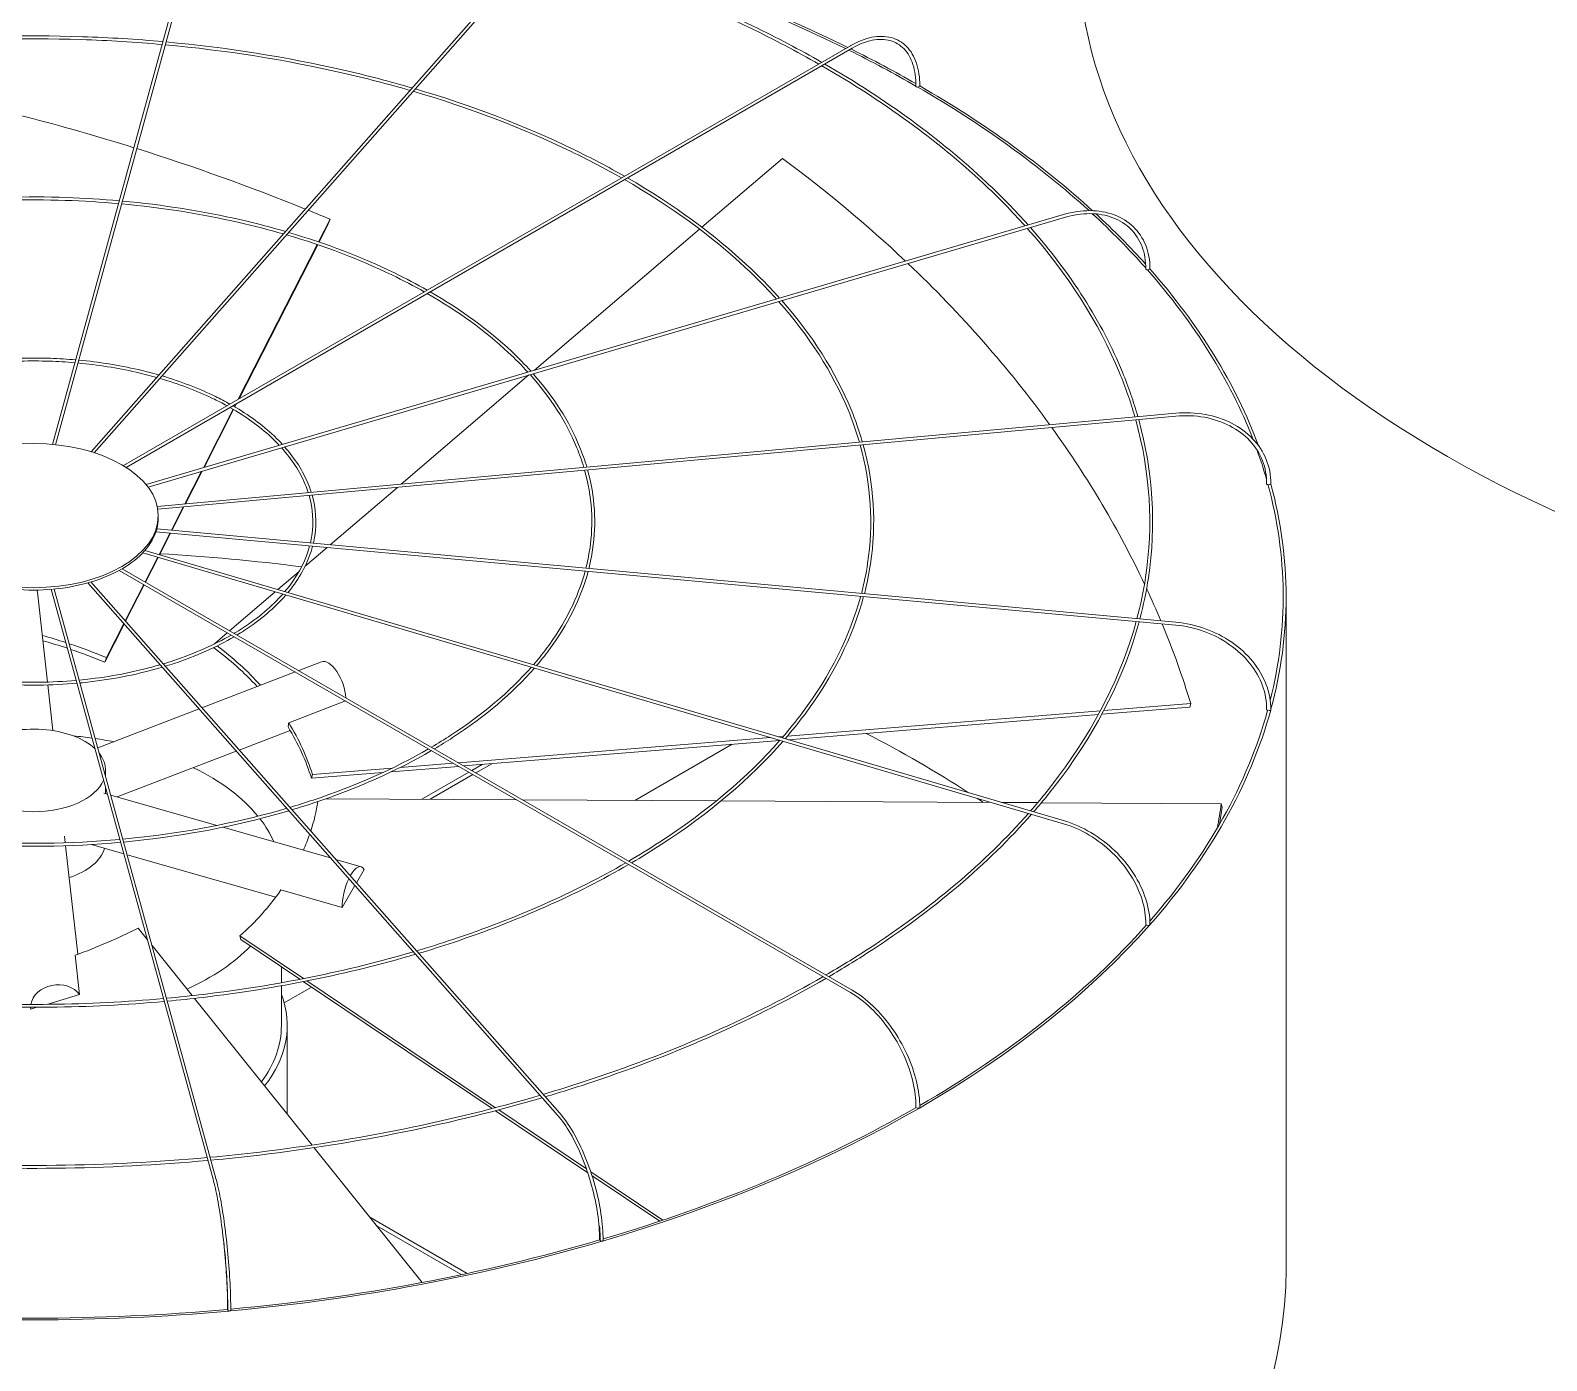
# Model space of a CAD drawing. Header units: millimetres. Extents: x -312439 to 477422, y -331570 to 212570.
# Drawn here: x 397510.3 to 397827.9, y 91459.5 to 91738.1 of the extents above; entities that cross this region are included whole.
import ezdxf

# ---------------------------------------------------------------- set-up
doc = ezdxf.new("R2010")
doc.units = ezdxf.units.MM

msp = doc.modelspace()

# ---------------------------------------------------------------- linework, layer by layer
at = {"color": 0, "linetype": 'Continuous', "lineweight": 0, "extrusion": (8.40036e-17, 0.816497, 0.57735)}
for p, q in [((397548.577, 91773.91), (397514.956, 91651.352)), ((397515.574, 91651.293), (397549.168, 91773.748)), ((397620.716, 91760.511), (397523.035, 91649.826)), ((397523.676, 91649.627), (397621.175, 91760.106)), ((397529.785, 91646.916), (397682.102, 91734.856)), ((397530.376, 91646.55), (397682.408, 91734.326)), ((397667.812, 91711.253), (397650.954, 91696.849)), ((397726.713, 91699.488), (397534.546, 91642.957)), ((397534.955, 91642.439), (397726.886, 91698.9)), ((397570.664, 91693.773), (397573.082, 91698.513)), ((397572.712, 91697.546), (397573.082, 91698.513)), ((397572.712, 91697.546), (397570.768, 91693.737)), ((397650.477, 91696.442), (397615.882, 91666.884)), ((397553.848, 91660.808), (397570.383, 91693.221)), ((397570.487, 91693.186), (397554.022, 91660.909)), ((397614.743, 91665.91), (397587.993, 91643.055)), ((397536.891, 91638.382), (397750.19, 91657.887)), ((397750.245, 91657.277), (397537.005, 91637.778)), ((397546.541, 91646.486), (397552.781, 91658.718)), ((397552.876, 91658.662), (397546.686, 91646.528)), ((397553.06, 91659.265), (397553.336, 91659.806)), ((397553.51, 91659.906), (397553.155, 91659.209)), ((397542.677, 91638.911), (397546.158, 91645.734)), ((397546.302, 91645.777), (397542.806, 91638.923)), ((397587.187, 91642.366), (397573.102, 91630.332)), ((397539.852, 91633.373), (397542.348, 91638.266)), ((397542.477, 91638.278), (397539.969, 91633.362)), ((397537.107, 91635.944), (397537.107, 91636.444)), ((397750.19, 91613.524), (397536.623, 91633.053)), ((397750.245, 91614.134), (397536.804, 91633.652)), ((397537.261, 91628.294), (397539.552, 91632.785)), ((397539.669, 91632.775), (397537.368, 91628.262)), ((397726.713, 91571.923), (397533.857, 91628.657)), ((397726.886, 91572.511), (397534.316, 91629.16)), ((397572.452, 91629.777), (397567.846, 91625.841)), ((397682.408, 91537.085), (397529.555, 91625.335)), ((397534.342, 91622.572), (397536.978, 91627.739)), ((397537.084, 91627.707), (397534.437, 91622.517)), ((397522.348, 91622.362), (397620.716, 91510.9)), ((397522.999, 91622.55), (397621.175, 91511.305)), ((397682.102, 91536.555), (397528.935, 91624.986)), ((397530.18, 91614.413), (397534.063, 91622.025)), ((397534.158, 91621.971), (397530.258, 91614.325)), ((397566.584, 91624.763), (397562.147, 91620.973)), ((397511.794, 91620.429), (397513.888, 91601.596)), ((397548.577, 91497.501), (397514.694, 91621.013)), ((397515.314, 91621.068), (397549.168, 91497.663)), ((397561.592, 91620.498), (397552.052, 91612.347)), ((397773.314, 91478.693), (397773.314, 91619.433)), ((397529.959, 91613.739), (397525.876, 91605.736)), ((397526.247, 91606.703), (397529.881, 91613.827)), ((397548.839, 91609.562), (397548.853, 91609.614)), ((397551.558, 91611.925), (397548.853, 91609.614)), ((397525.876, 91605.736), (397526.247, 91606.703)), ((397565.785, 91603.711), (397546.255, 91596.198)), ((397571.314, 91605.837), (397566.52, 91603.993)), ((397513.956, 91600.986), (397515.017, 91591.44)), ((397564.42, 91593.062), (397576.309, 91597.635)), ((397735.141, 91595.629), (397753.333, 91597.101)), ((397753.127, 91596.326), (397753.333, 91597.101)), ((397545.645, 91595.964), (397524.438, 91587.807)), ((397668.856, 91590.268), (397734.417, 91595.571)), ((397733.989, 91594.778), (397669.047, 91589.525)), ((397753.127, 91596.326), (397734.718, 91594.837)), ((397564.717, 91591.455), (397554.059, 91587.356)), ((397667.026, 91590.12), (397667.99, 91590.198)), ((397553.449, 91587.121), (397528.5, 91577.524)), ((397599.947, 91584.695), (397665.324, 91589.982)), ((397667.278, 91589.382), (397601.099, 91584.03)), ((397657.319, 91588.577), (397636.937, 91576.81)), ((397600.024, 91583.943), (397585.894, 91582.8)), ((397587.754, 91583.708), (397598.872, 91584.608)), ((397604.942, 91584.34), (397602.751, 91583.075)), ((397603.617, 91582.575), (397606.957, 91584.503)), ((397526.065, 91583.097), (397526.065, 91581.878)), ((397584.156, 91582.659), (397569.169, 91581.447)), ((397569.169, 91581.447), (397569.375, 91582.222)), ((397569.375, 91582.222), (397586.09, 91583.574)), ((397602.139, 91582.722), (397592.328, 91577.058)), ((397594.044, 91577.048), (397603.005, 91582.222)), ((397526.465, 91578.106), (397525.674, 91578.331)), ((397526.065, 91579.563), (397526.065, 91578.22)), ((397549.372, 91571.561), (397527.154, 91577.909)), ((397612.14, 91576.948), (397572.243, 91577.169)), ((397653.999, 91576.715), (397613.377, 91576.941)), ((397711.512, 91576.395), (397654.96, 91576.709)), ((397721.284, 91576.341), (397713.724, 91576.383)), ((397759.745, 91576.127), (397722.08, 91576.336)), ((397759.91, 91575.366), (397759.745, 91576.127)), ((397573.185, 91564.759), (397550.649, 91571.197)), ((397517.631, 91567.932), (397517.475, 91569.336)), ((397520.227, 91544.587), (397517.699, 91567.321)), ((397529.887, 91565.63), (397523.091, 91567.572)), ((397561.698, 91556.543), (397530.576, 91565.434)), ((397579.606, 91562.924), (397574.277, 91564.446)), ((397580.201, 91562.362), (397578.597, 91559.552)), ((397578.276, 91558.99), (397575.644, 91554.379)), ((397575.644, 91554.379), (397562.793, 91558.05)), ((397534.825, 91547.631), (397532.868, 91550.071)), ((397544.214, 91535.924), (397535.79, 91546.428)), ((397554.382, 91547.656), (397554.218, 91548.417)), ((397554.218, 91548.417), (397567.502, 91539.49)), ((397566.751, 91539.344), (397554.382, 91547.656)), ((397520.634, 91536.143), (397519.715, 91544.404)), ((397562.889, 91538.625), (397562.889, 91541.939)), ((397562.889, 91529.654), (397562.889, 91538.003)), ((397569.197, 91537.7), (397563.474, 91534.396)), ((397607.024, 91512.28), (397567.471, 91538.86)), ((397568.219, 91539.008), (397607.721, 91512.462)), ((397510.339, 91533.479), (397510.381, 91533.096)), ((397510.381, 91533.096), (397511.67, 91533.479)), ((397513.771, 91534.103), (397520.634, 91536.143)), ((397569.307, 91504.636), (397544.667, 91535.359)), ((397564.114, 91511.111), (397564.114, 91529.654)), ((397627.069, 91498.81), (397607.703, 91511.824)), ((397608.398, 91512.007), (397626.781, 91499.654)), ((397592.379, 91475.867), (397569.75, 91504.083)), ((397627.668, 91499.057), (397642.76, 91488.916)), ((397642.114, 91488.699), (397627.942, 91498.223)), ((397601.827, 91477.767), (397581.395, 91489.563)), ((397582.889, 91487.7), (397600.56, 91477.498))]:
    msp.add_line(p, q, dxfattribs=at)
at = {"color": 0, "linetype": 'Continuous', "lineweight": 0}
for centre, major_axis, ratio, start_param, end_param in [((397991.863, 91756.268), (262.225, 0), 0.5773503, 3.1415927, 5.4977871), ((397511.089, 91619.433), (-261.613, 0), 0.5773503, 4.0051997, 4.2408431), ((397511.089, 91619.433), (-262.225, 0), 0.5773503, 4.0050166, 4.2406095), ((397511.089, 91619.433), (-261.613, 0), 0.5773503, 3.9286416, 4.0018792), ((397511.089, 91619.433), (-262.225, 0), 0.5773503, 3.9309746, 4.001704), ((397511.46, 91577.716), (-236.033, 90.421), 0.5343599, 4.8289255, 5.0170065), ((397696.077, 91726.361), (0.306, -0.004), 0.5683066, 3.1415927, 3.9346429), ((397696.077, 91726.361), (0.306, -0.004), 0.5683066, 3.9346429, 5.5054392), ((397511.089, 91619.433), (-261.613, 0), 0.5773503, 3.7066773, 3.9265771), ((397696.294, 91726.486), (-0.306, 0), 0.5773503, 1.8326303, 3.1415927), ((397511.089, 91619.433), (-262.225, 0), 0.5773503, 3.705131, 3.9265633), ((397511.46, 91577.716), (-236.033, 90.421), 0.5343599, 4.6778989, 4.8264893), ((397511.295, 91577.524), (244.29, -64.884), 0.7560981, 0.9482496, 1.0897919), ((397511.46, 91577.716), (-236.033, 90.421), 0.5343599, 4.655659, 4.6753292), ((397511.089, 91619.433), (-261.613, 0), 0.5773503, 3.6151503, 3.7017035), ((397511.089, 91619.433), (-262.225, 0), 0.5773503, 3.6198551, 3.6998544), ((397511.295, 91577.524), (244.29, -64.884), 0.7560981, 0.7473423, 0.9452164), ((397744.216, 91688.107), (-0.306, 0.005), 0.5715189, 0, 0.4809344), ((397744.216, 91688.107), (-0.306, 0.005), 0.5715189, 0.4809344, 2.0517307), ((397511.089, 91619.433), (-261.613, 0), 0.5773503, 3.3623861, 3.6122993), ((397744.489, 91688.187), (-0.306, 0), 0.5773503, 1.5184711, 3.1415927), ((397511.089, 91619.433), (-262.225, 0), 0.5773503, 3.3525846, 3.6125039), ((397511.295, 91577.524), (244.29, -64.884), 0.7560981, 0.5676523, 0.7441319), ((397511.089, 91619.433), (-261.613, 0), 0.5773503, 3.3053341, 3.3466211), ((397769.524, 91643.137), (-0.306, 0.006), 0.5752952, 0, 0.1678974), ((397769.524, 91643.137), (-0.306, 0.006), 0.5752952, 0.1678974, 1.7386937), ((397511.089, 91619.433), (-261.613, 0), 0.5773503, 2.9976529, 3.2980059), ((397769.826, 91643.165), (-0.306, 0), 0.5773503, 1.2043118, 3.1415927), ((397511.089, 91619.433), (-262.225, 0), 0.5773503, 2.9856485, 3.2984345), ((397510.981, 91635.944), (-26.126, 0), 0.5773503, 2.9880814, 3.1415927), ((397510.981, 91635.944), (-26.126, 0), 0.5773503, 2.6739221, 2.9809447), ((397510.981, 91635.944), (-26.126, 0), 0.5773503, 2.3597628, 2.6667854), ((397511.089, 91478.193), (-261.613, 0), 0.5773503, 4.4965959, 4.611374), ((397510.981, 91635.944), (-26.126, 0), 0.5773503, 2.0456036, 2.3526262), ((397510.981, 91635.944), (-26.126, 0), 0.5773503, 1.7314443, 2.0384669), ((397510.981, 91635.944), (-26.126, 0), 0.5773503, 1.417285, 1.7243076), ((397506.3, 91619.818), (-5.494, -0.611), 0.8148193, 3.1415927, 3.239858), ((397511.295, 91577.524), (244.29, -64.884), 0.7560981, 0.5274276, 0.562586), ((397511.295, 91577.524), (244.29, -64.884), 0.7560981, 0.4379774, 0.5241031), ((397511.46, 91577.716), (56.639, -21.698), 0.5343599, 1.6636456, 1.7494756), ((397511.089, 91576.749), (-56.639, 21.698), 0.5343599, 4.7930664, 4.8825345), ((397511.46, 91577.716), (56.639, -21.698), 0.5343599, 1.5140664, 1.6514841), ((397511.295, 91577.524), (58.621, -15.57), 0.7560981, 1.0889957, 1.0897919), ((397511.089, 91576.749), (-56.639, 21.698), 0.5343599, 4.655659, 4.78086), ((397511.089, 91576.749), (58.621, -15.57), 0.7560981, 0.8715668, 1.0888975), ((397511.295, 91577.524), (58.621, -15.57), 0.7560981, 0.8588781, 1.0770864), ((397573.298, 91600.678), (-1.984, 5.159), 0.4527097, 4.0715694, 6.2831853), ((397511.089, 91619.433), (-261.613, 0), 0.5773503, 2.6753447, 2.9836943), ((397511.089, 91619.433), (-262.225, 0), 0.5773503, 2.6707914, 2.9843582), ((397769.524, 91595.853), (-0.306, 0.006), 0.5792658, 0, 1.4246091), ((397769.826, 91595.825), (-0.306, 0), 0.5773503, 0.8901525, 3.1415927), ((397511.089, 91583.097), (-14.976, 0), 0.5773503, 3.6916997, 5.4977871), ((397511.089, 91560.785), (-51.8, 0), 0.5773503, 4.4755897, 4.5522282), ((397511.089, 91576.749), (58.621, -15.57), 0.7560981, 0.4379774, 0.6726233), ((397511.295, 91577.524), (58.621, -15.57), 0.7560981, 0.4379774, 0.6748983), ((397511.089, 91478.193), (-261.613, 0), 0.5773503, 3.867145, 3.9833748), ((397511.089, 91560.785), (-51.8, 0), 0.5773503, 4.3841689, 4.46244), ((397511.089, 91583.097), (-14.976, 0), 0.5773503, 3.0357663, 3.5615783), ((397511.089, 91583.097), (-14.976, 0), 0.5773503, 0.1968015, 2.9056449), ((397511.089, 91560.785), (-51.8, 0), 0.5773503, 3.5810046, 4.0125195), ((397510.925, 91577.51), (59.282, 12.821), 0.7719474, 5.8595474, 5.99043), ((397511.089, 91478.193), (-261.613, 0), 0.5773503, 3.8494737, 3.8569689), ((397510.925, 91577.51), (247.048, 53.431), 0.7719474, 5.9775334, 6.0030301), ((397511.089, 91576.749), (247.048, 53.431), 0.7719474, 5.9850347, 6.0030301), ((397511.089, 91560.785), (-51.8, 0), 0.5773503, 3.3906549, 3.5616615), ((397510.925, 91577.51), (59.282, 12.821), 0.7719474, 5.7736505, 5.8452628), ((397511.089, 91568.189), (-14.976, 0), 0.5773503, 2.0838772, 2.9778132), ((397578.087, 91557.609), (1.518, 5.315), 0.3621096, 5.9116388, 7.2697762), ((397578.087, 91557.609), (1.518, 5.315), 0.3621096, 1.1204156, 2.3231422), ((397510.925, 91577.51), (59.282, 12.821), 0.7719474, 5.3512156, 5.5881365), ((397510.719, 91577.689), (-56.425, -22.248), 0.5660586, 1.5074553, 1.7443762), ((397511.089, 91619.433), (-262.225, 0), 0.5773503, 2.0421116, 2.6702774), ((397511.089, 91619.433), (-261.613, 0), 0.5773503, 2.358999, 2.669365), ((397744.216, 91550.883), (-0.306, 0.005), 0.5830421, 0, 1.1094484), ((397744.489, 91550.803), (-0.306, 0), 0.5773503, 0.5759933, 3.1415927), ((397511.089, 91560.785), (-51.8, 0), 0.5773503, 2.2375498, 2.6358707), ((397515.878, 91533.68), (5.494, 0.611), 0.8148193, 0.440938, 2.9148909), ((397515.878, 91533.68), (5.494, 0.611), 0.8148193, 3.0505707, 3.1356266), ((397511.089, 91529.654), (-53.025, 0), 0.5773503, 2.7158894, 3.3569527), ((397511.089, 91529.654), (51.8, 0), 0.5773503, 5.8780508, 6.2831853), ((397511.089, 91619.433), (-261.613, 0), 0.5773503, 2.0437737, 2.355024), ((397696.077, 91512.63), (-0.306, 0.004), 0.5862544, 0, 0.7932918), ((397696.294, 91512.505), (-0.306, 0), 0.5773503, 0.261834, 3.1415927), ((397511.089, 91619.433), (-262.225, 0), 0.5773503, 1.7280308, 2.0415976), ((397511.089, 91619.433), (-261.613, 0), 0.5773503, 1.7289191, 2.0406845), ((397629.82, 91484.837), (-0.306, 0.003), 0.5885883, 0, 0.4763277), ((397629.959, 91484.679), (-0.306, 0), 0.5773503, 0, 3.1415927), ((397511.089, 91478.693), (262.225, 0), 0.5773503, 3.1415927, 5.4977871), ((397511.089, 91478.693), (262.225, 0), 0.5773503, 5.4977871, 6.2831853), ((397511.089, 91619.433), (-262.225, 0), 0.5773503, 1.4139544, 1.727034), ((397511.089, 91619.433), (-261.613, 0), 0.5773503, 1.41439, 1.726367), ((397551.93, 91470.225), (-0.306, 0.001), 0.5898153, 0, 0.1588369), ((397551.978, 91470.051), (-0.306, 0), 0.5773503, 0, 3.1415927)]:
    msp.add_ellipse(centre, major_axis=major_axis, ratio=ratio, start_param=start_param, end_param=end_param, dxfattribs=at)
msp.add_ellipse((397510.981, 91636.444), major_axis=(26.126, 0), ratio=0.5773503, dxfattribs=at)
for points, knots in [([(397675.453, 91731.017), (397670.851, 91733.646), (397666.059, 91736.165), (397647.56, 91745.104), (397632.737, 91750.757), (397617.002, 91755.377)], [4.71777189, 4.71777189, 4.71777189, 4.71777189, 4.80086127, 4.80086127, 5.02732174, 5.02732174, 5.02732174, 5.02732174]), ([(397676.067, 91731.372), (397671.453, 91734.017), (397666.648, 91736.551), (397648.099, 91745.547), (397633.232, 91751.234), (397617.449, 91755.884)], [4.71590946, 4.71590946, 4.71590946, 4.71590946, 4.79913358, 4.79913358, 5.02600568, 5.02600568, 5.02600568, 5.02600568]), ([(397538.095, 91735.701), (397532.512, 91736.205), (397526.886, 91736.552), (397508.768, 91737.164), (397496.215, 91736.814), (397483.866, 91735.701)], [5.34296141, 5.34296141, 5.34296141, 5.34296141, 5.43938168, 5.43938168, 5.65261288, 5.65261288, 5.65261288, 5.65261288]), ([(397537.931, 91735.101), (397532.324, 91735.605), (397526.674, 91735.951), (397508.666, 91736.546), (397496.248, 91736.198), (397484.031, 91735.101)], [5.34359392, 5.34359392, 5.34359392, 5.34359392, 5.44060854, 5.44060854, 5.65198037, 5.65198037, 5.65198037, 5.65198037]), ([(397696.6, 91726.486), (397696.6, 91728.211), (397696.364, 91729.806), (397695.43, 91732.585), (397694.732, 91733.769), (397692.933, 91735.589), (397691.835, 91736.225), (397689.367, 91736.877), (397688, 91736.894), (397685.135, 91736.325), (397683.636, 91735.737), (397682.129, 91734.871), (397682.115, 91734.864), (397682.102, 91734.856)], [3.1415927, 3.1415927, 3.1415927, 3.1415927, 3.4557519, 3.4557519, 3.7699112, 3.7699112, 4.0826965, 4.0826965, 4.3954482, 4.3954482, 4.7096075, 4.7096075, 4.712389, 4.712389, 4.712389, 4.712389]), ([(397589.82, 91725.502), (397585.166, 91726.853), (397580.409, 91728.085), (397563.647, 91731.915), (397551.21, 91733.882), (397538.55, 91735.045)], [5.03177949, 5.03177949, 5.03177949, 5.03177949, 5.12085286, 5.12085286, 5.34001919, 5.34001919, 5.34001919, 5.34001919]), ([(397590.268, 91726.009), (397585.604, 91727.369), (397580.836, 91728.609), (397563.985, 91732.48), (397551.463, 91734.469), (397538.715, 91735.645)], [5.03001504, 5.03001504, 5.03001504, 5.03001504, 5.11913743, 5.11913743, 5.33939405, 5.33939405, 5.33939405, 5.33939405]), ([(397682.408, 91734.326), (397683.846, 91735.156), (397685.278, 91735.716), (397687.977, 91736.251), (397689.244, 91736.226), (397691.495, 91735.613), (397692.482, 91735.025), (397694.105, 91733.332), (397694.74, 91732.223), (397695.585, 91729.576), (397695.793, 91728.038), (397695.771, 91726.365)], [1.5707963, 1.5707963, 1.5707963, 1.5707963, 1.8880644, 1.8880644, 2.2053324, 2.2053324, 2.5226004, 2.5226004, 2.8398685, 2.8398685, 3.1571365, 3.1571365, 3.1571365, 3.1571365]), ([(397718.645, 91697.114), (397715.909, 91700.167), (397712.97, 91703.16), (397700.288, 91714.995), (397688.93, 91723.264), (397676.068, 91730.665)], [4.40451603, 4.40451603, 4.40451603, 4.40451603, 4.48100319, 4.48100319, 4.71406654, 4.71406654, 4.71406654, 4.71406654]), ([(397719.296, 91697.306), (397716.563, 91700.368), (397713.629, 91703.369), (397700.94, 91715.265), (397689.564, 91723.578), (397676.681, 91731.019)], [4.40270972, 4.40270972, 4.40270972, 4.40270972, 4.47899466, 4.47899466, 4.71221436, 4.71221436, 4.71221436, 4.71221436]), ([(397634.129, 91707.159), (397630.737, 91709.089), (397627.208, 91710.94), (397613.399, 91717.609), (397602.277, 91721.848), (397590.469, 91725.312)], [4.7196458, 4.7196458, 4.7196458, 4.7196458, 4.80114658, 4.80114658, 5.02763075, 5.02763075, 5.02763075, 5.02763075]), ([(397634.744, 91707.514), (397631.339, 91709.46), (397627.798, 91711.327), (397613.938, 91718.052), (397602.772, 91722.326), (397590.917, 91725.819)], [4.71715813, 4.71715813, 4.71715813, 4.71715813, 4.79884427, 4.79884427, 5.02587671, 5.02587671, 5.02587671, 5.02587671]), ([(397666.578, 91681.797), (397664.568, 91684.028), (397662.413, 91686.216), (397652.946, 91695.045), (397644.411, 91701.252), (397634.745, 91706.807)], [4.40671458, 4.40671458, 4.40671458, 4.40671458, 4.48133637, 4.48133637, 4.71470569, 4.71470569, 4.71470569, 4.71470569]), ([(397667.229, 91681.989), (397665.223, 91684.229), (397663.073, 91686.425), (397653.597, 91695.314), (397645.044, 91701.566), (397635.357, 91707.161)], [4.40429576, 4.40429576, 4.40429576, 4.40429576, 4.47865981, 4.47865981, 4.7122362, 4.7122362, 4.7122362, 4.7122362]), ([(397528.955, 91702.385), (397525.282, 91702.713), (397521.581, 91702.941), (397509.572, 91703.349), (397501.222, 91703.119), (397493.006, 91702.385)], [5.34408303, 5.34408303, 5.34408303, 5.34408303, 5.43906993, 5.43906993, 5.65149126, 5.65149126, 5.65149126, 5.65149126]), ([(397528.791, 91701.784), (397525.094, 91702.113), (397521.369, 91702.339), (397509.469, 91702.73), (397501.255, 91702.503), (397493.171, 91701.784)], [5.34503474, 5.34503474, 5.34503474, 5.34503474, 5.44090812, 5.44090812, 5.65053954, 5.65053954, 5.65053954, 5.65053954]), ([(397563.295, 91695.446), (397560.263, 91696.32), (397557.166, 91697.119), (397546.092, 91699.647), (397537.825, 91700.954), (397529.41, 91701.728)], [5.03439168, 5.03439168, 5.03439168, 5.03439168, 5.12127422, 5.12127422, 5.3396756, 5.3396756, 5.3396756, 5.3396756]), ([(397563.743, 91695.954), (397560.701, 91696.837), (397557.594, 91697.644), (397546.43, 91700.211), (397538.078, 91701.541), (397529.575, 91702.328)], [5.03173968, 5.03173968, 5.03173968, 5.03173968, 5.11870396, 5.11870396, 5.33874043, 5.33874043, 5.33874043, 5.33874043]), ([(397744.795, 91688.187), (397744.795, 91689.92), (397744.496, 91691.57), (397743.32, 91694.539), (397742.444, 91695.858), (397740.203, 91698.025), (397738.839, 91698.873), (397735.768, 91700.014), (397734.061, 91700.308), (397730.473, 91700.321), (397728.591, 91700.04), (397726.713, 91699.488)], [4.712389, 4.712389, 4.712389, 4.712389, 5.0265482, 5.0265482, 5.3407075, 5.3407075, 5.6548668, 5.6548668, 5.969026, 5.969026, 6.2831853, 6.2831853, 6.2831853, 6.2831853]), ([(397726.886, 91698.9), (397728.702, 91699.434), (397730.514, 91699.701), (397733.949, 91699.678), (397735.57, 91699.388), (397738.463, 91698.288), (397739.733, 91697.478), (397741.808, 91695.42), (397742.612, 91694.171), (397743.677, 91691.348), (397743.938, 91689.774), (397743.91, 91688.112)], [0, 0, 0, 0, 0.317268, 0.317268, 0.6345361, 0.6345361, 0.9518041, 0.9518041, 1.2690722, 1.2690722, 1.5863402, 1.5863402, 1.5863402, 1.5863402]), ([(397592.815, 91683.306), (397590.63, 91684.54), (397588.361, 91685.725), (397579.24, 91690.125), (397571.821, 91692.949), (397563.945, 91695.257)], [4.72327264, 4.72327264, 4.72327264, 4.72327264, 4.80171455, 4.80171455, 5.02817129, 5.02817129, 5.02817129, 5.02817129]), ([(397593.43, 91683.661), (397591.233, 91684.911), (397588.951, 91686.112), (397579.779, 91690.568), (397572.316, 91693.427), (397564.392, 91695.764)], [4.71952861, 4.71952861, 4.71952861, 4.71952861, 4.7982649, 4.7982649, 5.02554265, 5.02554265, 5.02554265, 5.02554265]), ([(397741.647, 91657.106), (397740.759, 91660.214), (397739.682, 91663.305), (397734.104, 91676.842), (397727.603, 91687.018), (397719.096, 91696.608)], [4.09036759, 4.09036759, 4.09036759, 4.09036759, 4.16055829, 4.16055829, 4.40029723, 4.40029723, 4.40029723, 4.40029723]), ([(397742.267, 91657.163), (397741.381, 91660.281), (397740.307, 91663.382), (397734.734, 91676.972), (397728.238, 91687.182), (397719.745, 91696.799)], [4.08953528, 4.08953528, 4.08953528, 4.08953528, 4.15944113, 4.15944113, 4.39851052, 4.39851052, 4.39851052, 4.39851052]), ([(397614.517, 91666.482), (397613.232, 91667.895), (397611.859, 91669.281), (397605.606, 91675.103), (397599.898, 91679.247), (397593.431, 91682.955)], [4.41096312, 4.41096312, 4.41096312, 4.41096312, 4.4820009, 4.4820009, 4.71586354, 4.71586354, 4.71586354, 4.71586354]), ([(397615.17, 91666.674), (397613.888, 91668.095), (397612.519, 91669.489), (397606.257, 91675.373), (397600.531, 91679.562), (397594.044, 91683.309)], [4.40730528, 4.40730528, 4.40730528, 4.40730528, 4.47799052, 4.47799052, 4.71216027, 4.71216027, 4.71216027, 4.71216027]), ([(397683.936, 91651.828), (397683.281, 91654.09), (397682.493, 91656.339), (397678.328, 91666.439), (397673.435, 91674.086), (397667.03, 91681.292)], [4.09258463, 4.09258463, 4.09258463, 4.09258463, 4.16074385, 4.16074385, 4.40108815, 4.40108815, 4.40108815, 4.40108815]), ([(397684.557, 91651.885), (397683.904, 91654.157), (397683.117, 91656.416), (397678.958, 91666.569), (397674.07, 91674.25), (397667.679, 91681.483)], [4.09145544, 4.09145544, 4.09145544, 4.09145544, 4.15925512, 4.15925512, 4.39870409, 4.39870409, 4.39870409, 4.39870409]), ([(397519.816, 91669.067), (397518.052, 91669.222), (397516.277, 91669.33), (397510.376, 91669.533), (397506.229, 91669.425), (397502.146, 91669.067)], [5.34742678, 5.34742678, 5.34742678, 5.34742678, 5.43812478, 5.43812478, 5.64814751, 5.64814751, 5.64814751, 5.64814751]), ([(397519.651, 91668.467), (397517.864, 91668.621), (397516.066, 91668.728), (397510.273, 91668.915), (397506.262, 91668.808), (397502.311, 91668.467)], [5.34934775, 5.34934775, 5.34934775, 5.34934775, 5.44178794, 5.44178794, 5.64622654, 5.64622654, 5.64622654, 5.64622654]), ([(397536.768, 91665.388), (397535.36, 91665.787), (397533.924, 91666.152), (397528.537, 91667.378), (397524.44, 91668.025), (397520.271, 91668.411)], [5.04221465, 5.04221465, 5.04221465, 5.04221465, 5.12251796, 5.12251796, 5.33864709, 5.33864709, 5.33864709, 5.33864709]), ([(397537.217, 91665.897), (397535.799, 91666.304), (397534.352, 91666.678), (397528.875, 91667.942), (397524.693, 91668.612), (397520.435, 91669.011)], [5.03687901, 5.03687901, 5.03687901, 5.03687901, 5.11739529, 5.11739529, 5.33679188, 5.33679188, 5.33679188, 5.33679188]), ([(397551.496, 91659.451), (397550.521, 91659.99), (397549.513, 91660.509), (397545.082, 91662.64), (397541.365, 91664.05), (397537.42, 91665.201)], [4.73414686, 4.73414686, 4.73414686, 4.73414686, 4.80339703, 4.80339703, 5.02979007, 5.02979007, 5.02979007, 5.02979007]), ([(397552.114, 91659.808), (397551.126, 91660.362), (397550.105, 91660.897), (397545.621, 91663.083), (397541.86, 91664.528), (397537.867, 91665.708)], [4.72658474, 4.72658474, 4.72658474, 4.72658474, 4.79652126, 4.79652126, 5.0245472, 5.0245472, 5.0245472, 5.0245472]), ([(397626.226, 91646.551), (397625.805, 91647.97), (397625.304, 91649.381), (397622.552, 91656.043), (397619.271, 91661.158), (397614.972, 91665.978)], [4.09685918, 4.09685918, 4.09685918, 4.09685918, 4.16111414, 4.16111414, 4.40251946, 4.40251946, 4.40251946, 4.40251946]), ([(397626.848, 91646.608), (397626.428, 91648.037), (397625.929, 91649.458), (397623.182, 91656.174), (397619.906, 91661.323), (397615.622, 91666.169)], [4.09510983, 4.09510983, 4.09510983, 4.09510983, 4.15888353, 4.15888353, 4.39893942, 4.39893942, 4.39893942, 4.39893942]), ([(397562.451, 91651.166), (397561.894, 91651.76), (397561.305, 91652.345), (397558.266, 91655.161), (397555.384, 91657.242), (397552.118, 91659.102)], [4.42373247, 4.42373247, 4.42373247, 4.42373247, 4.48397953, 4.48397953, 4.71933502, 4.71933502, 4.71933502, 4.71933502]), ([(397563.108, 91651.359), (397562.553, 91651.961), (397561.967, 91652.554), (397558.918, 91655.431), (397556.018, 91657.557), (397552.731, 91659.456)], [4.41624247, 4.41624247, 4.41624247, 4.41624247, 4.47598634, 4.47598634, 4.71193426, 4.71193426, 4.71193426, 4.71193426]), ([(397770.133, 91643.165), (397770.133, 91644.901), (397769.8, 91646.609), (397768.501, 91649.795), (397767.535, 91651.273), (397765.071, 91653.852), (397763.572, 91654.953), (397760.192, 91656.673), (397758.311, 91657.293), (397754.349, 91657.995), (397752.269, 91658.077), (397750.19, 91657.887)], [4.712389, 4.712389, 4.712389, 4.712389, 5.0265482, 5.0265482, 5.3407075, 5.3407075, 5.6548668, 5.6548668, 5.969026, 5.969026, 6.2831853, 6.2831853, 6.2831853, 6.2831853]), ([(397750.245, 91657.277), (397752.261, 91657.461), (397754.275, 91657.379), (397758.099, 91656.691), (397759.908, 91656.085), (397763.139, 91654.414), (397764.561, 91653.35), (397766.88, 91650.871), (397767.776, 91649.457), (397768.961, 91646.419), (397769.249, 91644.795), (397769.218, 91643.143)], [6.2831853, 6.2831853, 6.2831853, 6.2831853, 6.6004533, 6.6004533, 6.9177214, 6.9177214, 7.2349894, 7.2349894, 7.5522575, 7.5522575, 7.8695255, 7.8695255, 7.8695255, 7.8695255]), ([(397742.078, 91614.881), (397742.834, 91617.737), (397743.43, 91620.606), (397745.532, 91634.484), (397744.842, 91645.601), (397741.816, 91656.506)], [3.77541609, 3.77541609, 3.77541609, 3.77541609, 3.83978539, 3.83978539, 4.08585643, 4.08585643, 4.08585643, 4.08585643]), ([(397742.697, 91614.824), (397743.451, 91617.687), (397744.045, 91620.564), (397746.142, 91634.48), (397745.454, 91645.631), (397742.435, 91656.563)], [3.77616248, 3.77616248, 3.77616248, 3.77616248, 3.84020832, 3.84020832, 4.08505688, 4.08505688, 4.08505688, 4.08505688]), ([(397568.51, 91641.274), (397568.326, 91641.849), (397568.116, 91642.422), (397566.777, 91645.647), (397565.106, 91648.231), (397562.914, 91650.664)], [4.10975269, 4.10975269, 4.10975269, 4.10975269, 4.16221832, 4.16221832, 4.40682155, 4.40682155, 4.40682155, 4.40682155]), ([(397569.135, 91641.331), (397568.951, 91641.916), (397568.742, 91642.499), (397567.407, 91645.778), (397565.742, 91648.395), (397563.564, 91650.855)], [4.10592526, 4.10592526, 4.10592526, 4.10592526, 4.15777238, 4.15777238, 4.39963811, 4.39963811, 4.39963811, 4.39963811]), ([(397684.374, 91620.157), (397684.915, 91622.231), (397685.345, 91624.314), (397686.915, 91634.673), (397686.391, 91643.03), (397684.106, 91651.229)], [3.77736844, 3.77736844, 3.77736844, 3.77736844, 3.83971259, 3.83971259, 4.08656564, 4.08656564, 4.08656564, 4.08656564]), ([(397684.992, 91620.101), (397685.532, 91622.181), (397685.96, 91624.272), (397687.525, 91634.669), (397687.003, 91643.06), (397684.726, 91651.286)], [3.77834287, 3.77834287, 3.77834287, 3.77834287, 3.84027623, 3.84027623, 4.08549455, 4.08549455, 4.08549455, 4.08549455]), ([(397626.665, 91625.434), (397626.995, 91626.729), (397627.259, 91628.03), (397628.297, 91634.87), (397627.941, 91640.464), (397626.399, 91645.952)], [3.78111281, 3.78111281, 3.78111281, 3.78111281, 3.83956511, 3.83956511, 4.08781837, 4.08781837, 4.08781837, 4.08781837]), ([(397627.283, 91625.378), (397627.611, 91626.68), (397627.873, 91627.988), (397628.907, 91634.866), (397628.553, 91640.494), (397627.019, 91646.009)], [3.78251471, 3.78251471, 3.78251471, 3.78251471, 3.8404098, 3.8404098, 4.0861992, 4.0861992, 4.0861992, 4.0861992]), ([(397568.951, 91630.712), (397569.072, 91631.228), (397569.172, 91631.745), (397569.679, 91635.066), (397569.491, 91637.897), (397568.692, 91640.675)], [3.79241111, 3.79241111, 3.79241111, 3.79241111, 3.83910744, 3.83910744, 4.09159713, 4.09159713, 4.09159713, 4.09159713]), ([(397569.567, 91630.656), (397569.687, 91631.179), (397569.787, 91631.703), (397570.29, 91635.062), (397570.103, 91637.928), (397569.313, 91640.732)], [3.79485754, 3.79485754, 3.79485754, 3.79485754, 3.8407928, 3.8407928, 4.08828416, 4.08828416, 4.08828416, 4.08828416]), ([(397563.619, 91620.54), (397564, 91620.992), (397564.363, 91621.448), (397566.674, 91624.534), (397568.051, 91627.297), (397568.801, 91630.111)], [3.47410339, 3.47410339, 3.47410339, 3.47410339, 3.51894345, 3.51894345, 3.77424927, 3.77424927, 3.77424927, 3.77424927]), ([(397564.26, 91620.351), (397564.603, 91620.766), (397564.932, 91621.184), (397567.251, 91624.298), (397568.659, 91627.145), (397569.419, 91630.054)], [3.48078418, 3.48078418, 3.48078418, 3.48078418, 3.52099532, 3.52099532, 3.77722211, 3.77722211, 3.77722211, 3.77722211]), ([(397615.681, 91605.224), (397616.627, 91606.321), (397617.521, 91607.432), (397622.253, 91613.761), (397624.996, 91619.245), (397626.507, 91624.834)], [3.46491265, 3.46491265, 3.46491265, 3.46491265, 3.51947788, 3.51947788, 3.77207122, 3.77207122, 3.77207122, 3.77207122]), ([(397616.326, 91605.035), (397617.232, 91606.095), (397618.091, 91607.168), (397622.831, 91613.526), (397625.604, 91619.093), (397627.126, 91624.777)], [3.46836695, 3.46836695, 3.46836695, 3.46836695, 3.52050672, 3.52050672, 3.77360482, 3.77360482, 3.77360482, 3.77360482]), ([(397552.995, 91611.802), (397553.591, 91612.156), (397554.173, 91612.518), (397558.074, 91615.049), (397560.918, 91617.458), (397563.181, 91620.03)], [3.15594616, 3.15594616, 3.15594616, 3.15594616, 3.1998122, 3.1998122, 3.45718678, 3.45718678, 3.45718678, 3.45718678]), ([(397553.602, 91611.452), (397554.107, 91611.756), (397554.602, 91612.066), (397558.547, 91614.627), (397561.495, 91617.141), (397563.827, 91619.84)], [3.16311142, 3.16311142, 3.16311142, 3.16311142, 3.20013863, 3.20013863, 3.46418527, 3.46418527, 3.46418527, 3.46418527]), ([(397667.74, 91589.91), (397669.254, 91591.651), (397670.679, 91593.416), (397677.833, 91602.989), (397681.941, 91611.192), (397684.214, 91619.557)], [3.46185589, 3.46185589, 3.46185589, 3.46185589, 3.51965328, 3.51965328, 3.77134922, 3.77134922, 3.77134922, 3.77134922]), ([(397668.386, 91589.72), (397669.859, 91591.424), (397671.249, 91593.152), (397678.411, 91602.754), (397682.549, 91611.041), (397684.833, 91619.5)], [3.46418406, 3.46418406, 3.46418406, 3.46418406, 3.52033986, 3.52033986, 3.7723822, 3.7723822, 3.7723822, 3.7723822]), ([(397719.791, 91574.598), (397721.874, 91576.986), (397723.835, 91579.409), (397733.411, 91592.225), (397738.882, 91603.144), (397741.917, 91614.28)], [3.46025293, 3.46025293, 3.46025293, 3.46025293, 3.51974047, 3.51974047, 3.77090484, 3.77090484, 3.77090484, 3.77090484]), ([(397720.437, 91574.408), (397722.48, 91576.759), (397724.404, 91579.144), (397733.988, 91591.99), (397739.491, 91602.993), (397742.536, 91614.224)], [3.4620089, 3.4620089, 3.4620089, 3.4620089, 3.52025567, 3.52025567, 3.77168417, 3.77168417, 3.77168417, 3.77168417]), ([(397750.19, 91613.524), (397752.205, 91613.34), (397754.221, 91612.889), (397758.052, 91611.498), (397759.866, 91610.559), (397763.11, 91608.289), (397764.539, 91606.958), (397766.87, 91604.04), (397767.772, 91602.453), (397768.961, 91599.185), (397769.249, 91597.505), (397769.218, 91595.859)], [0, 0, 0, 0, 0.317268, 0.317268, 0.6345361, 0.6345361, 0.9518041, 0.9518041, 1.2690722, 1.2690722, 1.5863402, 1.5863402, 1.5863402, 1.5863402]), ([(397770.133, 91595.825), (397770.133, 91597.562), (397769.8, 91599.326), (397768.506, 91602.736), (397767.545, 91604.382), (397765.093, 91607.397), (397763.601, 91608.766), (397760.234, 91611.096), (397758.358, 91612.058), (397754.403, 91613.481), (397752.325, 91613.944), (397750.245, 91614.134)], [4.712389, 4.712389, 4.712389, 4.712389, 5.0265482, 5.0265482, 5.3407075, 5.3407075, 5.6548668, 5.6548668, 5.969026, 5.969026, 6.2831853, 6.2831853, 6.2831853, 6.2831853]), ([(397538.131, 91605.404), (397538.871, 91605.627), (397539.603, 91605.86), (397544.728, 91607.572), (397548.795, 91609.374), (397552.387, 91611.446)], [2.837842, 2.837842, 2.837842, 2.837842, 2.88061564, 2.88061564, 3.14113288, 3.14113288, 3.14113288, 3.14113288]), ([(397538.577, 91604.899), (397539.209, 91605.092), (397539.835, 91605.292), (397545.042, 91607.026), (397549.273, 91608.913), (397552.998, 91611.093)], [2.84298262, 2.84298262, 2.84298262, 2.84298262, 2.8793398, 2.8793398, 3.14846238, 3.14846238, 3.14846238, 3.14846238]), ([(397520.543, 91602.008), (397521.338, 91602.084), (397522.13, 91602.169), (397527.972, 91602.871), (397532.884, 91603.865), (397537.484, 91605.212)], [2.52003494, 2.52003494, 2.52003494, 2.52003494, 2.56128493, 2.56128493, 2.82541727, 2.82541727, 2.82541727, 2.82541727]), ([(397520.707, 91601.409), (397521.421, 91601.477), (397522.133, 91601.554), (397528.08, 91602.259), (397533.171, 91603.294), (397537.931, 91604.705)], [2.52186126, 2.52186126, 2.52186126, 2.52186126, 2.55867334, 2.55867334, 2.83065097, 2.83065097, 2.83065097, 2.83065097]), ([(397594.31, 91587.949), (397595.709, 91588.768), (397597.072, 91589.608), (397605.039, 91594.779), (397610.715, 91599.581), (397615.238, 91604.716)], [3.14877196, 3.14877196, 3.14877196, 3.14877196, 3.19991213, 3.19991213, 3.45646828, 3.45646828, 3.45646828, 3.45646828]), ([(397594.92, 91587.597), (397596.226, 91588.367), (397597.501, 91589.156), (397605.512, 91594.357), (397611.292, 91599.265), (397615.886, 91604.526)], [3.15241617, 3.15241617, 3.15241617, 3.15241617, 3.2000755, 3.2000755, 3.46000178, 3.46000178, 3.46000178, 3.46000178]), ([(397501.874, 91601.351), (397502.59, 91601.286), (397503.308, 91601.229), (397509.361, 91600.814), (397514.781, 91600.872), (397520.088, 91601.351)], [2.20116261, 2.20116261, 2.20116261, 2.20116261, 2.23802396, 2.23802396, 2.51122637, 2.51122637, 2.51122637, 2.51122637]), ([(397502.039, 91601.951), (397502.789, 91601.884), (397503.542, 91601.826), (397509.488, 91601.432), (397514.759, 91601.491), (397519.923, 91601.951)], [2.2030547, 2.2030547, 2.2030547, 2.2030547, 2.24193573, 2.24193573, 2.50933428, 2.50933428, 2.50933428, 2.50933428]), ([(397564.276, 91592.186), (397564.334, 91592.406), (397564.38, 91592.657), (397564.412, 91592.976), (397564.416, 91593.019), (397564.42, 91593.062)], [27.2141577, 27.2141577, 27.2141577, 27.2141577, 28.9150445, 28.9150445, 29.1719106, 29.1719106, 29.1719106, 29.1719106]), ([(397564.656, 91575.348), (397566.309, 91575.84), (397567.94, 91576.355), (397578.364, 91579.834), (397586.506, 91583.442), (397593.7, 91587.594)], [2.8326444, 2.8326444, 2.8326444, 2.8326444, 2.88031456, 2.88031456, 3.14136267, 3.14136267, 3.14136267, 3.14136267]), ([(397565.103, 91574.842), (397566.646, 91575.305), (397568.172, 91575.787), (397578.677, 91579.288), (397586.985, 91582.981), (397594.312, 91587.241)], [2.83524734, 2.83524734, 2.83524734, 2.83524734, 2.87967423, 2.87967423, 3.14504801, 3.14504801, 3.14504801, 3.14504801]), ([(397635.624, 91564.096), (397637.827, 91565.38), (397639.97, 91566.698), (397652.004, 91574.508), (397660.511, 91581.705), (397667.296, 91589.402)], [3.14637947, 3.14637947, 3.14637947, 3.14637947, 3.19994276, 3.19994276, 3.45622926, 3.45622926, 3.45622926, 3.45622926]), ([(397636.235, 91563.744), (397638.344, 91564.979), (397640.399, 91566.246), (397652.477, 91574.086), (397661.088, 91581.389), (397667.944, 91589.212)], [3.14882268, 3.14882268, 3.14882268, 3.14882268, 3.20005174, 3.20005174, 3.4585926, 3.4585926, 3.4585926, 3.4585926]), ([(397529.682, 91568.691), (397531.377, 91568.849), (397533.065, 91569.029), (397544.898, 91570.446), (397554.768, 91572.445), (397564.009, 91575.156)], [2.51666009, 2.51666009, 2.51666009, 2.51666009, 2.56064993, 2.56064993, 2.826424, 2.826424, 2.826424, 2.826424]), ([(397529.847, 91568.091), (397531.46, 91568.243), (397533.067, 91568.414), (397545.006, 91569.834), (397555.056, 91571.873), (397564.456, 91574.649)], [2.517588, 2.517588, 2.517588, 2.517588, 2.55933958, 2.55933958, 2.82905034, 2.82905034, 2.82905034, 2.82905034]), ([(397676.928, 91540.249), (397679.938, 91542), (397682.866, 91543.798), (397698.965, 91554.247), (397710.301, 91563.835), (397719.346, 91574.091)], [3.14512292, 3.14512292, 3.14512292, 3.14512292, 3.19995757, 3.19995757, 3.45603404, 3.45603404, 3.45603404, 3.45603404]), ([(397677.539, 91539.897), (397680.456, 91541.599), (397683.295, 91543.346), (397699.438, 91553.825), (397710.878, 91563.518), (397719.994, 91573.9)], [3.14696065, 3.14696065, 3.14696065, 3.14696065, 3.20003933, 3.20003933, 3.45780979, 3.45780979, 3.45780979, 3.45780979]), ([(397726.713, 91571.923), (397728.529, 91571.389), (397730.348, 91570.588), (397733.806, 91568.53), (397735.446, 91567.273), (397738.379, 91564.432), (397739.672, 91562.847), (397741.783, 91559.511), (397742.6, 91557.76), (397743.677, 91554.27), (397743.938, 91552.532), (397743.91, 91550.889)], [6.2831853, 6.2831853, 6.2831853, 6.2831853, 6.6004533, 6.6004533, 6.9177214, 6.9177214, 7.2349894, 7.2349894, 7.5522575, 7.5522575, 7.8695255, 7.8695255, 7.8695255, 7.8695255]), ([(397744.795, 91550.803), (397744.795, 91552.536), (397744.496, 91554.35), (397743.333, 91557.971), (397742.47, 91559.776), (397740.266, 91563.205), (397738.925, 91564.829), (397735.894, 91567.738), (397734.204, 91569.024), (397730.639, 91571.134), (397728.764, 91571.958), (397726.886, 91572.511)], [4.712389, 4.712389, 4.712389, 4.712389, 5.0265482, 5.0265482, 5.3407075, 5.3407075, 5.6548668, 5.6548668, 5.969026, 5.969026, 6.2831853, 6.2831853, 6.2831853, 6.2831853]), ([(397492.734, 91568.034), (397494.237, 91567.897), (397495.744, 91567.778), (397507.874, 91566.953), (397518.664, 91567.074), (397529.228, 91568.034)], [2.20014358, 2.20014358, 2.20014358, 2.20014358, 2.23901367, 2.23901367, 2.5122454, 2.5122454, 2.5122454, 2.5122454]), ([(397492.899, 91568.634), (397494.436, 91568.495), (397495.979, 91568.374), (397508.002, 91567.571), (397518.643, 91567.693), (397529.063, 91568.634)], [2.20108803, 2.20108803, 2.20108803, 2.20108803, 2.24097619, 2.24097619, 2.51130095, 2.51130095, 2.51130095, 2.51130095]), ([(397591.181, 91545.292), (397593.746, 91546.053), (397596.277, 91546.85), (397611.999, 91552.095), (397624.216, 91557.51), (397635.013, 91563.742)], [2.8309089, 2.8309089, 2.8309089, 2.8309089, 2.8802112, 2.8802112, 3.14143931, 3.14143931, 3.14143931, 3.14143931]), ([(397591.628, 91544.786), (397594.083, 91545.517), (397596.509, 91546.282), (397612.312, 91551.55), (397624.696, 91557.049), (397635.625, 91563.388)], [2.8326515, 2.8326515, 2.8326515, 2.8326515, 2.87978381, 2.87978381, 3.14390081, 3.14390081, 3.14390081, 3.14390081]), ([(397538.822, 91535.374), (397541.415, 91535.615), (397543.999, 91535.889), (397561.824, 91538.02), (397576.652, 91541.024), (397590.533, 91545.101)], [2.51553267, 2.51553267, 2.51553267, 2.51553267, 2.56043494, 2.56043494, 2.82676017, 2.82676017, 2.82676017, 2.82676017]), ([(397538.987, 91534.774), (397541.498, 91535.008), (397544.001, 91535.274), (397561.932, 91537.408), (397576.94, 91540.452), (397590.981, 91544.594)], [2.51615458, 2.51615458, 2.51615458, 2.51615458, 2.55956039, 2.55956039, 2.82851318, 2.82851318, 2.82851318, 2.82851318]), ([(397617.698, 91515.245), (397621.177, 91516.275), (397624.612, 91517.356), (397645.629, 91524.367), (397661.92, 91531.586), (397676.317, 91539.895)], [2.83000203, 2.83000203, 2.83000203, 2.83000203, 2.88015896, 2.88015896, 3.14141755, 3.14141755, 3.14141755, 3.14141755]), ([(397618.145, 91514.739), (397621.515, 91515.74), (397624.843, 91516.788), (397645.943, 91523.822), (397662.399, 91531.125), (397676.929, 91539.542)], [2.83131179, 2.83131179, 2.83131179, 2.83131179, 2.87983823, 2.87983823, 3.14326557, 3.14326557, 3.14326557, 3.14326557]), ([(397682.102, 91536.555), (397683.54, 91535.725), (397684.983, 91534.626), (397687.73, 91531.999), (397689.033, 91530.471), (397691.366, 91527.141), (397692.395, 91525.34), (397694.076, 91521.645), (397694.727, 91519.753), (397695.586, 91516.07), (397695.793, 91514.28), (397695.771, 91512.634)], [1.5707963, 1.5707963, 1.5707963, 1.5707963, 1.8880644, 1.8880644, 2.2053324, 2.2053324, 2.5226004, 2.5226004, 2.8398685, 2.8398685, 3.1571365, 3.1571365, 3.1571365, 3.1571365]), ([(397696.6, 91512.505), (397696.6, 91514.23), (397696.364, 91516.085), (397695.445, 91519.88), (397694.763, 91521.82), (397693.019, 91525.598), (397691.957, 91527.437), (397689.557, 91530.837), (397688.218, 91532.397), (397685.391, 91535.09), (397683.903, 91536.223), (397682.408, 91537.085)], [3.1415927, 3.1415927, 3.1415927, 3.1415927, 3.4557519, 3.4557519, 3.7699112, 3.7699112, 4.0840704, 4.0840704, 4.3982297, 4.3982297, 4.712389, 4.712389, 4.712389, 4.712389]), ([(397483.594, 91534.717), (397485.884, 91534.509), (397488.18, 91534.326), (397506.387, 91533.092), (397522.548, 91533.277), (397538.367, 91534.717)], [2.19980176, 2.19980176, 2.19980176, 2.19980176, 2.23934285, 2.23934285, 2.51258722, 2.51258722, 2.51258722, 2.51258722]), ([(397483.759, 91535.317), (397486.083, 91535.106), (397488.414, 91534.923), (397506.514, 91533.71), (397522.526, 91533.896), (397538.203, 91535.317)], [2.20043103, 2.20043103, 2.20043103, 2.20043103, 2.24065263, 2.24065263, 2.51195795, 2.51195795, 2.51195795, 2.51195795]), ([(397547.959, 91502.068), (397551.452, 91502.391), (397554.932, 91502.76), (397578.747, 91505.606), (397598.531, 91509.614), (397617.05, 91515.054)], [2.51495522, 2.51495522, 2.51495522, 2.51495522, 2.56032682, 2.56032682, 2.8268898, 2.8268898, 2.8268898, 2.8268898]), ([(397548.124, 91501.468), (397551.535, 91501.785), (397554.934, 91502.145), (397578.855, 91504.994), (397598.818, 91509.042), (397617.497, 91514.547)], [2.51542291, 2.51542291, 2.51542291, 2.51542291, 2.55967055, 2.55967055, 2.82820543, 2.82820543, 2.82820543, 2.82820543]), ([(397620.716, 91510.9), (397621.63, 91509.864), (397622.551, 91508.56), (397624.312, 91505.534), (397625.152, 91503.809), (397626.656, 91500.123), (397627.321, 91498.162), (397628.408, 91494.202), (397628.83, 91492.204), (397629.389, 91488.372), (397629.526, 91486.539), (397629.514, 91484.868), (397629.514, 91484.854), (397629.514, 91484.839)], [6.2831853, 6.2831853, 6.2831853, 6.2831853, 6.5978301, 6.5978301, 6.9149527, 6.9149527, 7.2322207, 7.2322207, 7.5494887, 7.5494887, 7.8667568, 7.8667568, 7.8695255, 7.8695255, 7.8695255, 7.8695255]), ([(397630.265, 91484.679), (397630.265, 91486.395), (397630.114, 91488.276), (397629.527, 91492.192), (397629.091, 91494.226), (397627.975, 91498.253), (397627.295, 91500.245), (397625.759, 91503.995), (397624.902, 91505.752), (397623.09, 91508.863), (397622.136, 91510.217), (397621.175, 91511.305)], [4.712389, 4.712389, 4.712389, 4.712389, 5.0265482, 5.0265482, 5.3407075, 5.3407075, 5.6548668, 5.6548668, 5.969026, 5.969026, 6.2831853, 6.2831853, 6.2831853, 6.2831853]), ([(397474.458, 91501.412), (397477.532, 91501.131), (397480.617, 91500.887), (397504.899, 91499.243), (397526.429, 91499.491), (397547.504, 91501.412)], [2.19964371, 2.19964371, 2.19964371, 2.19964371, 2.23950729, 2.23950729, 2.51274527, 2.51274527, 2.51274527, 2.51274527]), ([(397474.622, 91502.012), (397477.732, 91501.729), (397480.851, 91501.483), (397505.026, 91499.861), (397526.407, 91500.11), (397547.34, 91502.012)], [2.20011555, 2.20011555, 2.20011555, 2.20011555, 2.24049017, 2.24049017, 2.51227343, 2.51227343, 2.51227343, 2.51227343]), ([(397548.577, 91497.501), (397548.895, 91496.341), (397549.215, 91494.91), (397549.826, 91491.644), (397550.116, 91489.807), (397550.637, 91485.918), (397550.867, 91483.868), (397551.242, 91479.758), (397551.388, 91477.7), (397551.581, 91473.782), (397551.628, 91471.923), (397551.624, 91470.247), (397551.624, 91470.237), (397551.624, 91470.226)], [6.2831853, 6.2831853, 6.2831853, 6.2831853, 6.5984522, 6.5984522, 6.9157202, 6.9157202, 7.2329883, 7.2329883, 7.5502563, 7.5502563, 7.8675244, 7.8675244, 7.8695255, 7.8695255, 7.8695255, 7.8695255]), ([(397552.284, 91470.051), (397552.284, 91471.754), (397552.233, 91473.644), (397552.031, 91477.615), (397551.881, 91479.695), (397551.498, 91483.843), (397551.265, 91485.911), (397550.738, 91489.834), (397550.443, 91491.688), (397549.822, 91495.005), (397549.496, 91496.466), (397549.168, 91497.663)], [4.712389, 4.712389, 4.712389, 4.712389, 5.0265482, 5.0265482, 5.3407075, 5.3407075, 5.6548668, 5.6548668, 5.969026, 5.969026, 6.2831853, 6.2831853, 6.2831853, 6.2831853]), ([(397551.672, 91470.051), (397551.672, 91471.742), (397551.62, 91473.622), (397551.42, 91477.575), (397551.271, 91479.647), (397550.955, 91483.062), (397550.813, 91484.408), (397550.656, 91485.724)], [4.71238898, 4.71238898, 4.71238898, 4.71238898, 5.02654825, 5.02654825, 5.34070751, 5.34070751, 5.54584713, 5.54584713, 5.54584713, 5.54584713])]:
    msp.add_open_spline(points, degree=3, knots=knots, dxfattribs=at)
msp.add_open_spline([(397629.653, 91484.679), (397629.653, 91485.62), (397629.607, 91486.614), (397629.515, 91487.646)], degree=3, dxfattribs=at)

doc.saveas('drawing.dxf')
